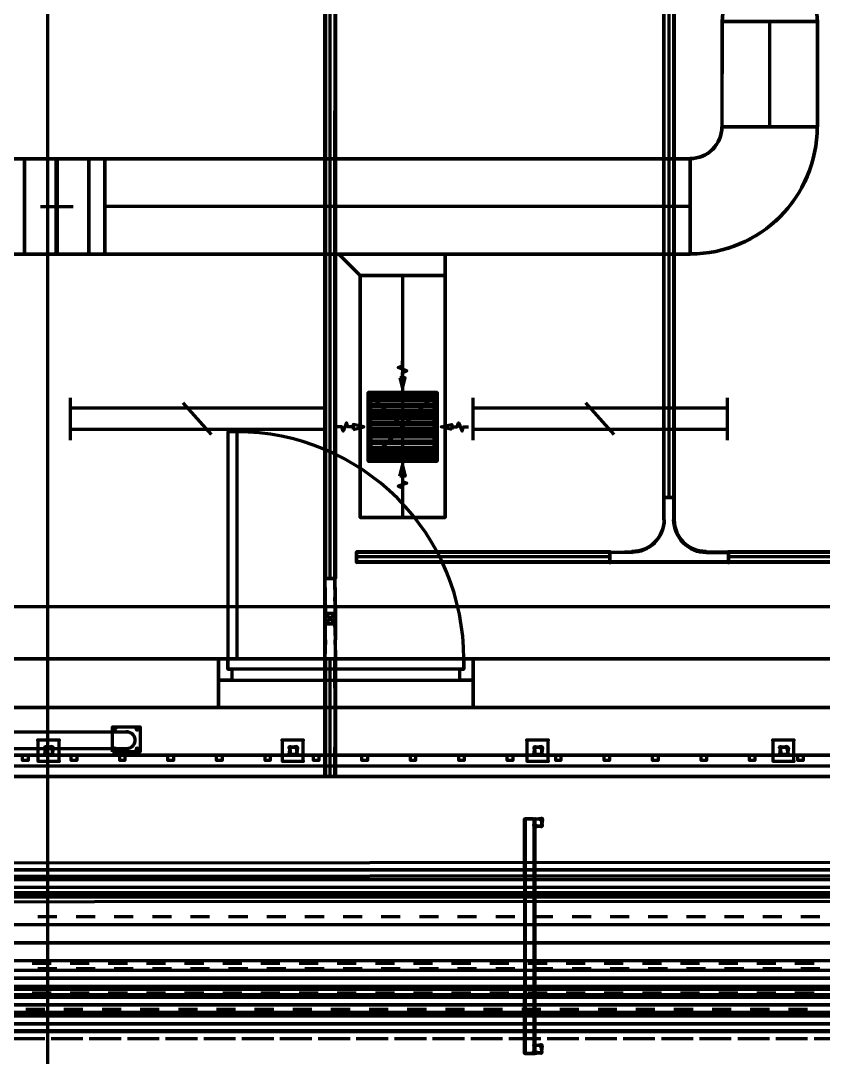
# Model space of a CAD drawing. Extents: x 0 to 1153, y 0 to 816.
# Drawn here: x 631.69 to 656.18, y 560.43 to 592.07 of the extents above; entities that cross this region are included whole.
import ezdxf

# ---------------------------------------------------------------- set-up
doc = ezdxf.new("R2010")
doc.units = 0
doc.header["$MEASUREMENT"] = 0
for name, color, linetype in [('Arch', 7, 'Continuous'), ('Hatch', 7, 'Continuous'), ('HVAC', 7, 'Continuous'), ('PIPE', 7, 'Continuous')]:
    doc.layers.add(name, color=color, linetype=linetype)

msp = doc.modelspace()

# ---------------------------------------------------------------- linework, layer by layer
at = {"layer": 'Arch', "color": 11, "linetype": 'Continuous', "lineweight": 211}
for p, q in [((632.523, 361.77), (632.523, 717.391)), ((917.988, 574.178), (110.871, 574.178))]:
    msp.add_line(p, q, dxfattribs=at)
for points in [[(680.413, 637.593), (629.973, 637.593), (629.973, 572.59), (680.413, 572.59), (629.973, 572.59), (629.973, 637.593), (680.413, 637.593)], [(628.491, 632.354), (628.491, 572.59), (628.491, 591.45), (628.491, 592.095), (596.149, 592.095), (596.149, 631.603), (596.149, 592.095), (628.491, 592.095), (628.491, 631.603), (629.973, 631.603), (629.973, 572.59), (680.413, 572.59)], [(643.34, 581.173), (643.34, 581.332), (643.477, 581.385), (643.213, 581.48), (643.34, 581.533), (643.34, 581.692)], [(641.837, 579.67), (641.678, 579.67), (641.636, 579.797), (641.53, 579.543), (641.488, 579.67), (641.329, 579.67)], [(644.853, 579.67), (645.012, 579.67), (645.054, 579.797), (645.16, 579.543), (645.202, 579.67), (645.361, 579.67)], [(638.291, 579.522), (638.291, 572.59), (638.016, 572.59), (638.016, 572.273), (638.133, 572.273), (638.133, 571.945), (645.096, 571.945), (645.096, 572.273), (645.213, 572.273), (638.016, 572.273), (638.016, 572.59), (645.213, 572.59), (645.213, 572.273), (645.213, 572.59)], [(643.34, 578.168), (643.34, 578.009), (643.477, 577.956), (643.213, 577.861), (643.34, 577.808), (643.34, 577.649)], [(680.413, 572.59), (494.39, 572.59)], [(619.993, 570.363), (634.968, 570.363), (635.021, 570.347), (635.069, 570.321), (635.11, 570.285), (635.144, 570.24), (635.167, 570.189), (635.178, 570.136), (635.178, 570.081), (635.167, 570.027), (635.144, 569.976), (635.11, 569.931), (635.069, 569.895), (635.021, 569.869), (634.968, 569.853), (634.936, 569.849), (620.049, 569.849)]]:
    msp.add_lwpolyline(points, dxfattribs=at)
for points in [[(680.413, 637.593), (629.973, 637.593), (629.973, 572.59), (680.413, 572.59), (680.413, 637.593), (629.973, 637.593), (629.973, 572.59), (680.413, 572.59)], [(643.266, 581.173), (643.34, 580.856), (643.424, 581.173)], [(641.837, 579.596), (642.165, 579.67), (641.837, 579.744)], [(644.853, 579.596), (644.525, 579.67), (644.853, 579.744)], [(643.266, 578.168), (643.34, 578.496), (643.424, 578.168)], [(637.73, 572.59), (637.73, 571.945), (637.73, 571.945)], [(645.096, 571.945), (645.096, 572.273), (638.133, 572.273), (638.133, 572.273), (638.133, 571.945), (637.73, 571.945), (645.499, 571.945)], [(680.413, 571.108), (495.131, 571.108), (495.131, 427.429), (530.892, 427.429), (530.892, 390.377), (680.413, 390.377), (680.413, 438.446), (651.859, 438.446), (651.859, 484.897), (680.413, 484.897), (680.413, 571.108), (495.131, 571.108), (495.131, 427.429), (530.892, 427.429), (530.892, 390.377), (680.413, 390.377), (680.413, 438.446), (653.267, 438.446), (680.413, 438.446), (651.859, 438.446), (651.859, 484.897), (680.413, 484.897), (680.413, 571.108), (494.39, 571.108)], [(634.492, 569.754), (634.492, 570.516), (635.339, 570.516), (635.339, 569.754)], [(634.912, 570.367), (634.968, 570.363)]]:
    msp.add_lwpolyline(points, close=True, dxfattribs=at)
msp.add_lwpolyline([(645.499, 572.59), (645.213, 572.595, 0.414214), (638.291, 579.522), (638.016, 579.522), (638.016, 572.59), (637.73, 572.59), (637.73, 571.108), (637.73, 572.59), (645.499, 572.59), (645.499, 571.945), (645.499, 572.59), (645.499, 571.108)], format="xyb", close=True, dxfattribs=at)
for centre in [(634.561, 570.447), (635.249, 570.447), (634.561, 569.833), (635.249, 569.833)]:
    msp.add_circle(centre, 0.037, dxfattribs=at)
for p in [(638.133, 572.273), (637.73, 571.945)]:
    msp.add_point(p, dxfattribs=at)
at = {"layer": 'Hatch', "color": 5, "linetype": 'Continuous', "lineweight": 211}
for p, q in [((641.128, 632.185), (641.128, 575.045)), ((651.478, 577.511), (651.478, 632.185)), ((633.211, 579.268), (633.211, 580.559)), ((637.519, 579.437), (636.651, 580.401)), ((640.969, 579.268), (640.969, 580.559)), ((645.499, 579.268), (645.499, 580.559)), ((649.806, 579.437), (648.938, 580.401)), ((653.256, 579.268), (653.256, 580.559)), ((640.969, 580.242), (633.211, 580.242)), ((653.256, 580.242), (645.499, 580.242)), ((640.969, 579.596), (633.211, 579.596)), ((653.256, 579.596), (645.499, 579.596)), ((649.668, 575.702), (641.943, 575.702)), ((662.601, 575.702), (653.288, 575.702)), ((641.128, 572.59), (641.128, 569.002)), ((491.384, 569.33), (677.863, 569.33)), ((676.317, 565.616), (512.053, 565.616)), ((508.233, 562.261), (676.54, 562.261))]:
    msp.add_line(p, q, dxfattribs=at)
at = {"layer": 'Hatch', "color": 3, "linetype": 'Continuous', "lineweight": 211}
msp.add_line((647.361, 560.546), (647.33, 560.546), dxfattribs=at)
at = {"layer": 'Hatch', "color": 5, "linetype": 'Continuous', "lineweight": 211}
for points in [[(640.99, 632.185), (640.99, 575.045), (640.969, 632.185), (640.969, 575.045), (641.297, 575.045), (640.969, 575.045), (640.969, 632.185)], [(641.297, 632.185), (641.297, 575.045), (641.276, 632.185), (641.276, 575.045), (641.297, 632.185)], [(651.626, 632.185), (651.626, 577.511), (651.637, 632.185), (651.637, 577.511), (651.637, 632.185)], [(651.637, 577.511), (651.637, 577.511), (651.637, 577.511)], [(649.668, 575.86), (649.668, 575.86), (649.668, 575.86)], [(662.601, 575.839), (653.288, 575.839), (662.601, 575.86), (653.288, 575.86), (653.288, 575.532), (653.288, 575.532), (653.288, 575.86), (662.601, 575.86)], [(662.601, 575.532), (653.288, 575.532), (662.601, 575.553), (653.288, 575.553), (662.601, 575.532)], [(640.99, 573.987), (640.969, 573.659), (641.297, 573.659), (641.297, 573.987), (641.297, 573.659), (640.969, 573.659), (640.99, 573.987), (640.969, 573.659), (641.276, 573.68), (640.969, 573.659), (640.99, 573.987), (640.969, 573.659), (641.276, 573.68), (641.297, 573.987), (641.297, 573.659), (640.99, 573.987), (640.969, 574.463), (640.969, 573.659), (640.969, 575.045), (640.99, 573.987), (641.297, 573.987), (641.276, 574.463), (641.297, 573.659), (641.276, 575.045), (641.297, 573.987), (641.297, 573.172), (641.276, 573.68), (640.969, 573.659), (640.969, 573.172), (640.99, 573.987), (640.969, 572.59), (640.969, 573.659), (641.276, 573.68), (641.297, 572.59), (641.297, 573.987), (640.969, 573.659)], [(640.99, 574.463), (640.969, 575.045), (640.969, 574.463)], [(640.969, 575.045), (641.297, 575.045), (640.969, 575.045)], [(641.297, 574.463), (641.276, 575.045), (641.276, 574.463)], [(641.276, 573.68), (641.276, 573.987), (641.276, 573.987)], [(640.99, 573.172), (640.969, 572.59), (640.969, 573.172)], [(641.276, 573.172), (641.297, 572.59), (641.297, 573.172)], [(485.394, 569.648), (491.384, 569.648), (677.863, 569.648), (677.863, 569.002), (677.863, 569.648), (677.863, 569.002), (491.384, 569.002), (677.863, 569.002), (677.863, 569.648), (491.384, 569.648), (677.863, 569.648), (491.384, 569.648), (487.447, 569.648)], [(676.317, 565.372), (512.053, 565.393), (676.317, 565.393), (512.053, 565.372), (512.053, 565.859), (512.053, 565.393), (512.053, 565.859), (512.053, 565.372), (676.317, 565.372)]]:
    msp.add_lwpolyline(points, dxfattribs=at)
msp.add_lwpolyline([(651.319, 632.185), (651.319, 577.511), (651.33, 632.185), (651.319, 577.511), (651.637, 577.511), (651.33, 577.511), (651.626, 577.511), (651.637, 576.839, 0.414207), (652.605, 575.871, -0.414207), (651.616, 576.839, 0.414214), (652.611, 575.839), (653.288, 575.839), (653.288, 575.553), (649.668, 575.553), (649.668, 575.839), (650.341, 575.871, 0.414207), (651.33, 576.839, -0.41423), (650.341, 575.871, 0.414207), (651.33, 576.834), (651.33, 577.511), (651.319, 632.185)], format="xyb", dxfattribs=at)
msp.add_lwpolyline([(652.611, 575.86), (653.288, 575.86), (653.288, 575.86), (652.611, 575.839), (653.288, 575.86), (653.288, 575.532), (649.668, 575.532), (649.668, 575.553), (653.288, 575.553), (653.288, 575.532), (649.668, 575.532), (641.943, 575.532), (649.668, 575.553), (641.943, 575.553), (649.668, 575.532), (649.668, 575.86), (650.346, 575.839), (649.668, 575.839), (649.668, 575.839), (641.943, 575.839), (649.668, 575.86), (641.943, 575.86), (641.943, 575.532), (641.943, 575.86), (649.668, 575.86), (649.668, 575.532), (649.668, 575.86), (650.341, 575.85, 0.41423), (651.33, 576.834), (651.319, 577.511), (651.637, 577.511), (651.626, 576.834), (651.626, 577.511), (651.637, 577.511), (651.616, 576.839, 0.414214)], format="xyb", close=True, dxfattribs=at)
for points in [[(651.319, 577.511), (651.319, 577.511), (651.319, 576.834), (651.33, 577.511)], [(649.668, 575.532), (649.668, 575.532), (649.668, 575.553)], [(641.297, 572.59), (640.99, 572.59), (640.99, 569.002), (640.969, 572.59), (640.969, 569.002), (640.969, 572.59), (641.297, 572.59), (641.297, 569.002), (641.276, 572.59), (641.297, 569.002), (640.969, 569.002), (641.276, 569.002), (641.297, 572.59), (640.969, 572.59)], [(490.421, 569.002), (491.384, 569.002), (677.863, 569.002), (491.384, 569.002), (491.384, 569.648), (491.384, 569.002), (491.384, 569.648), (491.384, 569.002)], [(631.92, 569.489), (631.751, 569.489), (631.751, 569.648), (631.92, 569.648), (631.92, 569.489), (631.751, 569.489), (631.751, 569.648), (631.92, 569.648)], [(633.402, 569.489), (633.233, 569.489), (633.233, 569.648), (633.402, 569.648), (633.402, 569.489), (633.233, 569.489), (633.233, 569.648), (633.402, 569.648)], [(634.873, 569.489), (634.714, 569.489), (634.714, 569.648), (634.873, 569.648), (634.873, 569.489), (634.714, 569.489), (634.714, 569.648), (634.873, 569.648)], [(636.355, 569.489), (636.185, 569.489), (636.185, 569.648), (636.355, 569.648), (636.355, 569.489), (636.185, 569.489), (636.185, 569.648), (636.355, 569.648)], [(637.836, 569.489), (637.667, 569.489), (637.667, 569.648), (637.836, 569.648), (637.836, 569.489), (637.667, 569.489), (637.667, 569.648), (637.836, 569.648)], [(639.307, 569.489), (639.149, 569.489), (639.149, 569.648), (639.307, 569.648), (639.307, 569.489), (639.149, 569.489), (639.149, 569.648), (639.307, 569.648)], [(640.789, 569.489), (640.63, 569.489), (640.63, 569.648), (640.789, 569.648), (640.789, 569.489), (640.63, 569.489), (640.63, 569.648), (640.789, 569.648)], [(642.271, 569.489), (642.101, 569.489), (642.101, 569.648), (642.271, 569.648), (642.271, 569.489), (642.101, 569.489), (642.101, 569.648), (642.271, 569.648)], [(643.742, 569.489), (643.583, 569.489), (643.583, 569.648), (643.742, 569.648), (643.742, 569.489), (643.583, 569.489), (643.583, 569.648), (643.742, 569.648)], [(645.223, 569.489), (645.065, 569.489), (645.065, 569.648), (645.223, 569.648), (645.223, 569.489), (645.065, 569.489), (645.065, 569.648), (645.223, 569.648)], [(646.705, 569.489), (646.536, 569.489), (646.536, 569.648), (646.705, 569.648), (646.705, 569.489), (646.536, 569.489), (646.536, 569.648), (646.705, 569.648)], [(648.176, 569.489), (648.017, 569.489), (648.017, 569.648), (648.176, 569.648), (648.176, 569.489), (648.017, 569.489), (648.017, 569.648), (648.176, 569.648)], [(649.658, 569.489), (649.499, 569.489), (649.499, 569.648), (649.658, 569.648), (649.658, 569.489), (649.499, 569.489), (649.499, 569.648), (649.658, 569.648)], [(651.14, 569.489), (650.97, 569.489), (650.97, 569.648), (651.14, 569.648), (651.14, 569.489), (650.97, 569.489), (650.97, 569.648), (651.14, 569.648)], [(652.621, 569.489), (652.452, 569.489), (652.452, 569.648), (652.621, 569.648), (652.621, 569.489), (652.452, 569.489), (652.452, 569.648), (652.621, 569.648)], [(654.092, 569.489), (653.934, 569.489), (653.934, 569.648), (654.092, 569.648), (654.092, 569.489), (653.934, 569.489), (653.934, 569.648), (654.092, 569.648)], [(655.574, 569.489), (655.405, 569.489), (655.405, 569.648), (655.574, 569.648), (655.574, 569.489), (655.405, 569.489), (655.405, 569.648), (655.574, 569.648)], [(676.317, 565.859), (676.317, 565.372), (676.317, 565.859), (512.053, 565.859), (676.317, 565.859), (512.053, 565.859)], [(676.54, 562.028), (508.233, 562.028), (676.54, 562.017), (676.54, 562.504), (676.54, 562.028), (676.54, 562.504), (676.54, 562.017), (508.233, 562.017), (508.233, 562.504), (508.233, 562.028), (508.233, 562.504), (508.233, 562.017)], [(508.233, 562.504), (676.54, 562.504), (508.233, 562.504), (676.54, 562.504)]]:
    msp.add_lwpolyline(points, close=True, dxfattribs=at)
at = {"layer": 'Hatch', "color": 3, "linetype": 'Continuous', "lineweight": 211}
for points in [[(632.862, 569.468), (632.862, 570.114), (632.217, 570.114), (632.217, 569.468), (632.862, 569.468), (632.862, 570.114), (632.217, 570.114), (632.217, 569.468)], [(632.439, 569.875), (632.451, 569.891), (632.453, 569.891), (632.418, 569.875), (632.425, 569.897), (632.446, 569.911), (632.452, 569.912), (632.439, 569.875), (632.442, 569.885), (632.451, 569.891), (632.453, 569.891), (632.418, 569.875), (632.425, 569.897), (632.455, 569.912)], [(632.645, 569.891), (632.66, 569.88), (632.661, 569.877), (632.645, 569.912), (632.667, 569.905), (632.681, 569.884), (632.682, 569.879), (632.645, 569.891), (632.655, 569.888), (632.66, 569.88), (632.661, 569.877), (632.645, 569.912), (632.667, 569.905), (632.681, 569.884), (632.682, 569.879), (632.65, 569.891), (632.449, 569.87), (632.46, 569.669), (632.672, 569.68), (632.682, 569.87), (632.65, 569.648), (632.428, 569.68), (632.46, 569.912), (632.672, 569.87), (632.65, 569.669), (632.449, 569.68), (632.46, 569.891), (632.65, 569.912), (632.428, 569.87), (632.46, 569.648), (632.682, 569.68)], [(640.313, 569.468), (640.313, 570.114), (639.667, 570.114), (639.667, 569.468), (640.313, 569.468), (640.313, 570.114), (639.667, 570.114), (639.667, 569.468)], [(639.9, 569.875), (639.912, 569.891), (639.915, 569.891), (639.879, 569.875), (639.886, 569.897), (639.907, 569.911), (639.913, 569.912), (639.9, 569.875), (639.903, 569.885), (639.912, 569.891), (639.915, 569.891), (639.879, 569.875), (639.886, 569.897), (639.916, 569.912)], [(640.106, 569.891), (640.122, 569.879), (640.122, 569.877), (640.106, 569.912), (640.128, 569.905), (640.142, 569.887), (640.143, 569.879), (640.106, 569.891), (640.116, 569.888), (640.122, 569.879), (640.122, 569.877), (640.106, 569.912), (640.128, 569.905), (640.142, 569.887), (640.143, 569.879), (640.112, 569.891), (639.9, 569.87), (639.921, 569.669), (640.122, 569.68), (640.143, 569.87), (640.112, 569.648), (639.889, 569.68), (639.921, 569.912), (640.122, 569.87), (640.112, 569.669), (639.9, 569.68), (639.921, 569.891), (640.112, 569.912), (639.889, 569.87), (639.921, 569.648), (640.143, 569.68)], [(647.785, 569.468), (647.785, 570.114), (647.139, 570.114), (647.139, 569.468), (647.785, 569.468), (647.785, 570.114), (647.139, 570.114), (647.139, 569.468)], [(647.578, 569.891), (647.593, 569.88), (647.594, 569.877), (647.578, 569.912), (647.6, 569.905), (647.613, 569.887), (647.615, 569.879), (647.578, 569.891), (647.588, 569.888), (647.593, 569.88), (647.594, 569.877), (647.578, 569.912), (647.6, 569.905), (647.613, 569.887), (647.615, 569.879), (647.584, 569.891), (647.372, 569.87), (647.393, 569.669), (647.594, 569.68), (647.615, 569.87), (647.584, 569.648), (647.351, 569.68), (647.393, 569.912), (647.594, 569.87), (647.584, 569.669), (647.372, 569.68), (647.393, 569.891), (647.584, 569.912), (647.351, 569.87), (647.393, 569.648), (647.615, 569.68)], [(647.372, 569.875), (647.383, 569.89), (647.386, 569.891), (647.351, 569.875), (647.358, 569.897), (647.379, 569.911), (647.385, 569.912), (647.372, 569.875), (647.375, 569.885), (647.383, 569.89), (647.386, 569.891), (647.351, 569.875), (647.358, 569.897), (647.388, 569.912)], [(655.288, 569.468), (655.288, 570.114), (654.643, 570.114), (654.643, 569.468), (655.288, 569.468), (655.288, 570.114), (654.643, 570.114), (654.643, 569.468)], [(654.865, 569.875), (654.877, 569.891), (654.879, 569.891), (654.844, 569.875), (654.851, 569.897), (654.872, 569.911), (654.878, 569.912), (654.865, 569.875), (654.868, 569.885), (654.877, 569.891), (654.879, 569.891), (654.844, 569.875), (654.851, 569.897), (654.881, 569.912)], [(655.071, 569.891), (655.086, 569.88), (655.087, 569.877), (655.071, 569.912), (655.093, 569.905), (655.106, 569.887), (655.108, 569.879), (655.071, 569.891), (655.081, 569.888), (655.086, 569.88), (655.087, 569.877), (655.071, 569.912), (655.093, 569.905), (655.106, 569.887), (655.108, 569.879), (655.077, 569.891), (654.875, 569.87), (654.886, 569.669), (655.098, 569.68), (655.119, 569.87), (655.077, 569.648), (654.854, 569.68), (654.886, 569.912), (655.098, 569.87), (655.077, 569.669), (654.875, 569.68), (654.886, 569.891), (655.077, 569.912), (654.854, 569.87), (654.886, 569.648), (655.119, 569.68)], [(632.455, 569.669), (632.439, 569.681), (632.439, 569.684), (632.455, 569.648), (632.433, 569.655), (632.419, 569.676), (632.418, 569.682), (632.455, 569.669), (632.445, 569.672), (632.439, 569.681), (632.439, 569.684), (632.455, 569.648), (632.433, 569.655), (632.418, 569.685)], [(632.661, 569.685), (632.649, 569.67), (632.647, 569.669), (632.682, 569.685), (632.675, 569.663), (632.657, 569.65), (632.648, 569.648), (632.661, 569.685), (632.658, 569.676), (632.649, 569.67), (632.647, 569.669), (632.682, 569.685), (632.675, 569.663), (632.645, 569.648)], [(639.916, 569.669), (639.901, 569.681), (639.9, 569.684), (639.916, 569.648), (639.894, 569.655), (639.88, 569.676), (639.879, 569.682), (639.916, 569.669), (639.907, 569.672), (639.901, 569.681), (639.9, 569.684), (639.916, 569.648), (639.894, 569.655), (639.879, 569.685)], [(640.122, 569.685), (640.11, 569.67), (640.108, 569.669), (640.143, 569.685), (640.136, 569.663), (640.115, 569.649), (640.109, 569.648), (640.122, 569.685), (640.119, 569.676), (640.11, 569.67), (640.108, 569.669), (640.143, 569.685), (640.136, 569.663), (640.106, 569.648)], [(647.388, 569.669), (647.372, 569.681), (647.372, 569.684), (647.388, 569.648), (647.366, 569.655), (647.352, 569.676), (647.351, 569.682), (647.388, 569.669), (647.378, 569.672), (647.372, 569.681), (647.372, 569.684), (647.388, 569.648), (647.366, 569.655), (647.351, 569.685)], [(647.594, 569.685), (647.582, 569.67), (647.58, 569.669), (647.615, 569.685), (647.608, 569.663), (647.587, 569.649), (647.581, 569.648), (647.594, 569.685), (647.591, 569.676), (647.582, 569.67), (647.58, 569.669), (647.615, 569.685), (647.608, 569.663), (647.578, 569.648)], [(654.881, 569.669), (654.866, 569.68), (654.865, 569.684), (654.881, 569.648), (654.859, 569.655), (654.845, 569.676), (654.844, 569.682), (654.881, 569.669), (654.871, 569.672), (654.866, 569.68), (654.865, 569.684), (654.881, 569.648), (654.859, 569.655), (654.844, 569.685)], [(655.087, 569.685), (655.075, 569.67), (655.073, 569.669), (655.108, 569.685), (655.101, 569.663), (655.08, 569.649), (655.074, 569.648), (655.087, 569.685), (655.084, 569.676), (655.075, 569.67), (655.073, 569.669), (655.108, 569.685), (655.101, 569.663), (655.071, 569.648)], [(647.086, 560.546), (647.382, 560.546), (647.086, 560.546), (647.33, 560.546), (647.382, 560.546), (647.086, 560.546), (647.33, 560.546), (647.065, 560.546), (647.377, 560.578), (647.368, 560.581), (647.362, 560.589), (647.361, 560.593), (647.377, 560.557), (647.355, 560.564), (647.341, 560.585), (647.34, 560.591), (647.377, 560.578), (647.368, 560.581), (647.362, 560.589), (647.361, 560.593), (647.377, 560.557), (647.355, 560.564), (647.341, 560.585), (647.34, 560.591), (647.361, 560.546), (647.361, 567.711), (647.382, 560.546), (647.361, 567.711), (647.361, 560.546), (647.382, 567.711), (647.382, 560.546), (647.086, 560.546), (647.086, 567.711), (647.065, 560.546), (647.086, 567.711), (647.086, 560.546), (647.065, 567.711)], [(647.578, 567.711), (647.593, 567.7), (647.594, 567.697), (647.578, 567.732), (647.6, 567.725), (647.613, 567.707), (647.615, 567.698), (647.578, 567.711), (647.588, 567.708), (647.593, 567.7), (647.594, 567.697), (647.578, 567.732), (647.6, 567.725), (647.613, 567.707), (647.615, 567.698), (647.584, 567.711), (647.372, 567.69), (647.393, 567.478), (647.594, 567.5), (647.615, 567.69), (647.584, 567.468), (647.351, 567.5), (647.393, 567.722), (647.594, 567.69), (647.584, 567.478), (647.372, 567.5), (647.393, 567.711), (647.584, 567.722), (647.351, 567.69), (647.393, 567.468), (647.615, 567.5)], [(647.388, 567.489), (647.372, 567.501), (647.372, 567.503), (647.388, 567.468), (647.366, 567.475), (647.352, 567.496), (647.351, 567.502), (647.388, 567.489), (647.378, 567.492), (647.372, 567.501), (647.372, 567.503), (647.388, 567.468), (647.366, 567.475), (647.351, 567.505)], [(647.594, 567.505), (647.583, 567.49), (647.58, 567.489), (647.615, 567.505), (647.608, 567.483), (647.587, 567.469), (647.581, 567.468), (647.594, 567.505), (647.591, 567.495), (647.583, 567.49), (647.58, 567.489), (647.615, 567.505), (647.608, 567.483), (647.578, 567.468)], [(647.361, 560.784), (647.372, 560.799), (647.376, 560.8), (647.34, 560.784), (647.347, 560.806), (647.368, 560.82), (647.374, 560.821), (647.361, 560.784), (647.364, 560.794), (647.372, 560.799), (647.376, 560.8), (647.34, 560.784), (647.347, 560.806), (647.377, 560.821)], [(647.568, 560.8), (647.583, 560.788), (647.583, 560.786), (647.568, 560.821), (647.59, 560.814), (647.604, 560.793), (647.605, 560.787), (647.568, 560.8), (647.577, 560.797), (647.583, 560.788), (647.583, 560.786), (647.568, 560.821), (647.59, 560.814), (647.604, 560.793), (647.605, 560.787), (647.372, 560.779), (647.382, 560.567), (647.594, 560.589), (647.605, 560.779), (647.573, 560.546), (647.351, 560.589), (647.382, 560.811), (647.594, 560.779), (647.573, 560.567), (647.372, 560.589), (647.382, 560.79), (647.573, 560.811), (647.351, 560.779), (647.382, 560.546), (647.605, 560.589)], [(647.584, 560.594), (647.572, 560.578), (647.569, 560.578), (647.605, 560.594), (647.598, 560.572), (647.577, 560.558), (647.571, 560.557), (647.584, 560.594), (647.58, 560.585), (647.572, 560.578), (647.569, 560.578), (647.605, 560.594), (647.598, 560.572), (647.568, 560.557)]]:
    msp.add_lwpolyline(points, close=True, dxfattribs=at)
for points in [[(632.217, 570.114), (632.217, 570.114), (632.217, 570.114)], [(632.862, 570.114), (632.862, 570.114), (632.862, 570.114)], [(639.667, 570.114), (639.667, 570.114), (639.667, 570.114)], [(640.313, 570.114), (640.313, 570.114), (640.313, 570.114)], [(647.139, 570.114), (647.139, 570.114), (647.139, 570.114)], [(647.785, 570.114), (647.785, 570.114), (647.785, 570.114)], [(654.643, 570.114), (654.643, 570.114), (654.643, 570.114)], [(655.288, 570.114), (655.288, 570.114), (655.288, 570.114)], [(647.33, 567.711), (647.086, 567.711), (647.33, 567.711), (647.086, 567.711), (647.33, 567.711), (647.086, 567.711), (647.33, 567.711), (647.086, 567.711), (647.33, 567.711), (647.383, 567.71), (647.385, 567.732)]]:
    msp.add_lwpolyline(points, dxfattribs=at)
at = {"layer": 'Hatch', "color": 5, "linetype": 'Continuous', "lineweight": 211}
for p in [(651.319, 577.511), (651.33, 577.511), (651.637, 577.511), (649.668, 575.86), (653.288, 575.86), (649.668, 575.553), (649.668, 575.532), (653.288, 575.532), (640.969, 573.987), (640.99, 573.987), (641.276, 573.987), (641.297, 573.987), (640.969, 573.659), (640.99, 573.68), (641.276, 573.68), (641.297, 573.659)]:
    msp.add_point(p, dxfattribs=at)
at = {"layer": 'Hatch', "color": 3, "linetype": 'Continuous', "lineweight": 211}
for p in [(632.217, 570.114), (632.862, 570.114), (639.667, 570.114), (640.313, 570.114), (647.139, 570.114), (647.785, 570.114), (654.643, 570.114), (655.288, 570.114), (632.862, 569.468), (640.313, 569.468), (647.785, 569.468), (655.288, 569.468)]:
    msp.add_point(p, dxfattribs=at)
at = {"layer": 'HVAC', "color": 6, "linetype": 'Continuous', "lineweight": 211}
for p, q in [((654.547, 588.825), (654.547, 592.042)), ((632.291, 586.401), (633.296, 586.401)), ((652.124, 586.401), (634.259, 586.401)), ((643.34, 584.295), (643.34, 576.908))]:
    msp.add_line(p, q, dxfattribs=at)
for points in [[(653.415, 595.926), (655.68, 595.926), (653.415, 595.926), (653.097, 592.042), (656.008, 592.042), (655.68, 595.926), (655.68, 634.079), (655.68, 595.926), (656.008, 592.042), (656.008, 588.825), (653.097, 588.825), (656.008, 588.825), (656.008, 592.042), (653.097, 592.042), (653.415, 595.926), (655.68, 595.926), (653.415, 595.926), (653.415, 634.079), (655.68, 634.079), (653.415, 634.079)], [(656.008, 588.825), (653.097, 588.825), (656.008, 588.825), (653.097, 588.825), (656.008, 588.825), (653.097, 588.825)], [(633.772, 584.941), (634.259, 584.941), (632.809, 584.941), (632.809, 587.851), (633.772, 587.851), (634.259, 587.851), (634.259, 584.941), (634.259, 587.851), (633.772, 587.851), (633.772, 584.941), (632.809, 584.941), (634.259, 584.941), (634.259, 587.851), (634.259, 584.941), (633.772, 584.941), (632.809, 584.941), (632.809, 587.851), (633.772, 587.851)], [(652.124, 584.941), (652.124, 587.851), (652.124, 584.941), (652.124, 587.851), (652.124, 584.941), (652.124, 587.851)], [(644.641, 584.295), (644.641, 584.941), (641.403, 584.941), (642.048, 584.295), (644.641, 584.295), (644.641, 584.941), (641.403, 584.941), (642.048, 584.295), (644.641, 584.295), (644.641, 584.295), (644.641, 584.941), (641.403, 584.941), (642.048, 584.295), (644.641, 584.295), (644.641, 584.941), (641.403, 584.941), (642.048, 584.295), (644.641, 584.295), (644.641, 584.295), (644.641, 584.941), (641.403, 584.941), (642.048, 584.295), (644.641, 584.295), (642.048, 584.295), (642.048, 576.908), (642.048, 584.295), (641.403, 584.941), (644.641, 584.941), (644.641, 584.295), (642.048, 584.295), (644.641, 584.295), (644.641, 576.908), (642.048, 576.908), (644.641, 576.908)], [(644.398, 578.623), (644.398, 580.718), (642.292, 580.718), (642.292, 578.623), (644.398, 578.623), (642.292, 578.623), (642.292, 580.718), (644.398, 580.718)], [(642.377, 580.549), (642.377, 580.475), (644.313, 580.475), (644.313, 580.549), (642.377, 580.549), (642.377, 580.475), (644.313, 580.475), (644.313, 580.549)], [(642.377, 580.358), (642.377, 580.295), (644.313, 580.295), (644.313, 580.358), (642.377, 580.358), (642.377, 580.295), (644.313, 580.295), (644.313, 580.358)], [(642.377, 580.168), (642.377, 580.104), (644.313, 580.104), (644.313, 580.168), (642.377, 580.168), (642.377, 580.104), (644.313, 580.104), (644.313, 580.168)], [(642.377, 579.988), (642.377, 579.914), (644.313, 579.914), (644.313, 579.988), (642.377, 579.988), (642.377, 579.914), (644.313, 579.914), (644.313, 579.988)], [(642.377, 579.797), (642.377, 579.734), (644.313, 579.734), (644.313, 579.797), (642.377, 579.797), (642.377, 579.734), (644.313, 579.734), (644.313, 579.797)], [(642.377, 579.607), (642.377, 579.543), (644.313, 579.543), (644.313, 579.607), (642.377, 579.607), (642.377, 579.543), (644.313, 579.543), (644.313, 579.607)], [(642.377, 579.427), (642.377, 579.363), (644.313, 579.363), (644.313, 579.427), (642.377, 579.427), (642.377, 579.363), (644.313, 579.363), (644.313, 579.427)], [(642.377, 579.236), (642.377, 579.173), (644.313, 579.173), (644.313, 579.236), (642.377, 579.236), (642.377, 579.173), (644.313, 579.173), (644.313, 579.236)], [(642.377, 579.046), (642.377, 578.982), (644.313, 578.982), (644.313, 579.046), (642.377, 579.046), (642.377, 578.982), (644.313, 578.982), (644.313, 579.046)], [(642.377, 578.866), (642.377, 578.802), (644.313, 578.802), (644.313, 578.866), (642.377, 578.866), (642.377, 578.802), (644.313, 578.802), (644.313, 578.866)]]:
    msp.add_lwpolyline(points, close=True, dxfattribs=at)
msp.add_lwpolyline([(631.317, 587.851), (631.804, 587.851), (631.804, 584.941), (632.777, 584.941), (632.809, 587.851), (633.772, 587.851), (633.772, 584.941), (633.772, 587.851), (632.777, 587.851), (631.804, 587.851), (632.809, 587.851), (633.772, 587.851), (634.259, 587.851), (634.259, 584.941), (634.259, 587.851), (652.124, 587.851), (634.259, 587.851), (634.259, 584.941), (652.124, 584.941), (652.118, 587.862, 0.414214), (653.087, 588.83, -0.414214), (652.118, 587.862, 0.414214), (653.087, 588.83, -0.414214), (652.118, 587.862, 0.414214), (653.097, 588.825), (653.097, 592.042), (656.008, 592.042), (653.097, 592.042), (653.087, 588.83, -0.414214), (652.124, 587.851), (652.118, 584.951, 0.414211), (655.997, 588.83, -0.414211), (652.118, 584.951, 0.414211), (655.997, 588.83, -0.414211), (652.118, 584.951, 0.414211), (655.997, 588.83, -0.414211), (652.124, 584.941), (634.259, 584.941), (634.259, 587.851), (632.809, 587.851), (634.259, 587.851), (632.809, 587.851), (632.777, 584.941), (631.804, 584.941), (631.804, 587.851), (632.777, 587.851), (632.777, 584.941), (631.804, 584.941), (632.809, 584.941), (633.772, 584.941), (632.777, 584.941), (631.317, 584.941)], format="xyb", dxfattribs=at)
for points in [[(631.317, 584.941), (631.804, 584.941), (631.804, 587.851), (631.317, 587.851)], [(631.317, 587.851), (632.809, 587.851), (632.809, 584.941), (634.259, 584.941), (633.772, 584.941), (632.777, 584.941), (631.317, 584.941), (631.804, 584.941), (632.777, 584.941), (632.777, 587.851), (631.804, 587.851), (631.317, 587.851)], [(631.317, 587.851), (632.777, 587.851), (631.804, 587.851), (631.804, 584.941), (631.317, 584.941), (632.777, 584.941), (632.777, 587.851), (631.317, 587.851)], [(644.641, 584.941), (644.641, 584.941), (644.641, 584.941)], [(643.34, 579.67), (642.366, 580.644), (644.313, 580.644), (642.366, 580.644), (642.377, 578.697), (642.366, 580.644), (642.377, 578.697), (644.313, 578.697), (642.377, 578.697), (644.313, 578.697), (644.313, 580.644), (644.313, 578.697), (642.377, 578.697), (642.366, 580.644), (644.313, 580.644), (644.313, 578.697), (642.377, 578.697), (642.366, 580.644), (644.324, 580.644), (644.313, 578.697), (644.313, 580.644), (642.366, 580.644), (644.313, 580.644), (644.313, 578.697), (642.377, 578.697), (642.366, 580.644), (642.377, 578.697), (644.313, 578.697), (642.377, 578.697), (644.313, 580.644), (644.313, 578.697), (642.377, 578.697), (642.366, 580.644), (644.313, 580.644), (642.366, 580.644), (642.377, 578.697), (642.366, 580.644), (644.313, 580.644), (644.313, 578.697), (644.313, 580.644), (642.366, 580.644), (642.377, 578.697), (644.313, 578.697), (644.313, 580.644), (644.313, 578.697), (642.377, 578.697), (642.366, 580.644), (644.313, 580.644), (642.366, 580.644), (642.377, 578.697), (644.313, 578.697), (644.313, 580.644), (644.313, 578.697), (642.377, 578.697)], [(644.313, 580.644), (642.377, 580.644)], [(642.377, 580.475), (642.377, 580.475), (642.377, 580.475)], [(642.377, 580.295), (642.377, 580.295), (642.377, 580.295)], [(644.313, 580.475), (644.313, 580.475), (644.313, 580.475)], [(644.313, 580.295), (644.313, 580.295), (644.313, 580.295)], [(642.377, 580.104), (642.377, 580.104), (642.377, 580.104)], [(644.313, 580.104), (644.313, 580.104), (644.313, 580.104)], [(642.377, 579.914), (642.377, 579.914), (642.377, 579.914)], [(642.377, 579.734), (642.377, 579.734), (642.377, 579.734)], [(644.313, 579.914), (644.313, 579.914), (644.313, 579.914)], [(644.313, 579.734), (644.313, 579.734), (644.313, 579.734)], [(642.377, 579.543), (642.377, 579.543), (642.377, 579.543)], [(642.377, 579.363), (642.377, 579.363), (642.377, 579.363)], [(644.313, 579.543), (644.313, 579.543), (644.313, 579.543)], [(644.313, 579.363), (644.313, 579.363), (644.313, 579.363)], [(642.377, 579.173), (642.377, 579.173), (642.377, 579.173)], [(644.313, 579.173), (644.313, 579.173), (644.313, 579.173)], [(642.377, 578.982), (642.377, 578.982), (642.377, 578.982)], [(642.377, 578.802), (642.377, 578.802), (642.377, 578.802)], [(644.313, 578.982), (644.313, 578.982), (644.313, 578.982)], [(644.313, 578.802), (644.313, 578.802), (644.313, 578.802)]]:
    msp.add_lwpolyline(points, dxfattribs=at)
for p in [(644.641, 584.941), (644.641, 584.295), (644.641, 584.295), (644.641, 584.295), (644.313, 580.644), (644.313, 580.644), (644.313, 580.644), (642.377, 580.549), (642.377, 580.475), (642.377, 580.358), (642.377, 580.295), (644.313, 580.475), (644.313, 580.295), (642.377, 580.168), (642.377, 580.104), (642.377, 579.988), (644.313, 580.104), (642.377, 579.914), (642.377, 579.797), (642.377, 579.734), (643.34, 579.67), (644.313, 579.914), (644.313, 579.734), (642.377, 579.607), (642.377, 579.543), (642.377, 579.427), (642.377, 579.363), (644.313, 579.543), (644.313, 579.363), (642.377, 579.236), (642.377, 579.173), (642.377, 579.046), (644.313, 579.173), (642.377, 578.982), (642.377, 578.866), (642.377, 578.802), (642.377, 578.697), (642.377, 578.697), (642.377, 578.697), (644.313, 578.982), (644.313, 578.802)]:
    msp.add_point(p, dxfattribs=at)
at = {"layer": 'PIPE', "color": 4, "linetype": 'Continuous', "lineweight": 211}
for p, q in [((632.799, 564.716), (632.217, 564.716)), ((633.963, 564.716), (633.381, 564.716)), ((635.127, 564.716), (634.545, 564.716)), ((636.291, 564.716), (635.709, 564.716)), ((637.455, 564.716), (636.873, 564.716)), ((638.619, 564.716), (638.037, 564.716)), ((639.784, 564.716), (639.202, 564.716)), ((640.948, 564.716), (640.366, 564.716)), ((642.112, 564.716), (641.53, 564.716)), ((643.276, 564.716), (642.694, 564.716)), ((644.44, 564.716), (643.858, 564.716)), ((645.604, 564.716), (645.022, 564.716)), ((646.769, 564.716), (646.187, 564.716)), ((647.933, 564.716), (647.351, 564.716)), ((649.097, 564.716), (648.515, 564.716)), ((650.261, 564.716), (649.679, 564.716)), ((651.425, 564.716), (650.843, 564.716)), ((652.589, 564.716), (652.007, 564.716)), ((653.754, 564.716), (653.172, 564.716)), ((654.918, 564.716), (654.336, 564.716)), ((656.082, 564.716), (655.5, 564.716)), ((632.217, 563.139), (632.799, 563.139)), ((633.381, 563.139), (633.963, 563.139)), ((634.545, 563.139), (635.127, 563.139)), ((635.709, 563.139), (636.291, 563.139)), ((636.873, 563.139), (637.455, 563.139)), ((638.037, 563.139), (638.619, 563.139)), ((639.202, 563.139), (639.784, 563.139)), ((640.366, 563.139), (640.948, 563.139)), ((641.53, 563.139), (642.112, 563.139)), ((642.694, 563.139), (643.276, 563.139)), ((643.858, 563.139), (644.44, 563.139)), ((645.022, 563.139), (645.604, 563.139)), ((646.187, 563.139), (646.769, 563.139)), ((647.351, 563.139), (647.933, 563.139)), ((648.515, 563.139), (649.097, 563.139)), ((649.679, 563.139), (650.261, 563.139)), ((650.843, 563.139), (651.425, 563.139)), ((652.007, 563.139), (652.589, 563.139)), ((653.172, 563.139), (653.754, 563.139)), ((654.336, 563.139), (654.918, 563.139)), ((655.5, 563.139), (656.082, 563.139))]:
    msp.add_line(p, q, dxfattribs=at)
at = {"layer": 'PIPE', "color": 152, "linetype": 'Continuous', "lineweight": 211}
for p, q in [((632.619, 563.287), (632.037, 563.287)), ((633.783, 563.287), (633.201, 563.287)), ((634.947, 563.287), (634.365, 563.287)), ((636.111, 563.287), (635.529, 563.287)), ((637.275, 563.287), (636.693, 563.287)), ((638.44, 563.287), (637.857, 563.287)), ((639.604, 563.287), (639.022, 563.287)), ((640.768, 563.287), (640.186, 563.287)), ((641.932, 563.287), (641.35, 563.287)), ((643.096, 563.287), (642.514, 563.287)), ((644.26, 563.287), (643.678, 563.287)), ((645.425, 563.287), (644.842, 563.287)), ((646.589, 563.287), (646.007, 563.287)), ((647.753, 563.287), (647.171, 563.287)), ((648.917, 563.287), (648.335, 563.287)), ((650.081, 563.287), (649.499, 563.287)), ((651.245, 563.287), (650.663, 563.287)), ((652.41, 563.287), (651.827, 563.287)), ((653.574, 563.287), (652.992, 563.287)), ((654.738, 563.287), (654.156, 563.287)), ((655.902, 563.287), (655.32, 563.287)), ((632.037, 562.398), (632.619, 562.398)), ((633.201, 562.398), (633.783, 562.398)), ((634.365, 562.398), (634.947, 562.398)), ((635.529, 562.398), (636.111, 562.398)), ((636.693, 562.398), (637.275, 562.398)), ((637.857, 562.398), (638.44, 562.398)), ((639.022, 562.398), (639.604, 562.398)), ((640.186, 562.398), (640.768, 562.398)), ((641.35, 562.398), (641.932, 562.398)), ((642.514, 562.398), (643.096, 562.398)), ((643.678, 562.398), (644.26, 562.398)), ((644.842, 562.398), (645.425, 562.398)), ((646.007, 562.398), (646.589, 562.398)), ((647.171, 562.398), (647.753, 562.398)), ((648.335, 562.398), (648.917, 562.398)), ((649.499, 562.398), (650.081, 562.398)), ((650.663, 562.398), (651.245, 562.398)), ((651.827, 562.398), (652.41, 562.398)), ((652.992, 562.398), (653.574, 562.398)), ((654.156, 562.398), (654.738, 562.398)), ((655.32, 562.398), (655.902, 562.398))]:
    msp.add_line(p, q, dxfattribs=at)
at = {"layer": 'PIPE', "color": 220, "linetype": 'Continuous', "lineweight": 211}
for p, q in [((632.037, 562.578), (631.455, 562.578)), ((633.201, 562.578), (632.619, 562.578)), ((634.365, 562.578), (633.783, 562.578)), ((635.529, 562.578), (634.947, 562.578)), ((636.693, 562.578), (636.111, 562.578)), ((637.857, 562.578), (637.275, 562.578)), ((639.022, 562.578), (638.44, 562.578)), ((640.186, 562.578), (639.604, 562.578)), ((641.35, 562.578), (640.768, 562.578)), ((642.514, 562.578), (641.932, 562.578)), ((643.678, 562.578), (643.096, 562.578)), ((644.842, 562.578), (644.26, 562.578)), ((646.007, 562.578), (645.425, 562.578)), ((647.171, 562.578), (646.589, 562.578)), ((648.335, 562.578), (647.753, 562.578)), ((649.499, 562.578), (648.917, 562.578)), ((650.663, 562.578), (650.081, 562.578)), ((651.827, 562.578), (651.245, 562.578)), ((652.992, 562.578), (652.41, 562.578)), ((654.156, 562.578), (653.574, 562.578)), ((655.32, 562.578), (654.738, 562.578)), ((656.484, 562.578), (655.902, 562.578)), ((631.455, 561.001), (632.037, 561.001)), ((632.619, 561.001), (633.201, 561.001)), ((633.783, 561.001), (634.365, 561.001)), ((634.947, 561.001), (635.529, 561.001)), ((636.111, 561.001), (636.693, 561.001)), ((637.275, 561.001), (637.857, 561.001)), ((638.44, 561.001), (639.022, 561.001)), ((639.604, 561.001), (640.186, 561.001)), ((640.768, 561.001), (641.35, 561.001)), ((641.932, 561.001), (642.514, 561.001)), ((643.096, 561.001), (643.678, 561.001)), ((644.26, 561.001), (644.842, 561.001)), ((645.425, 561.001), (646.007, 561.001)), ((646.589, 561.001), (647.171, 561.001)), ((647.753, 561.001), (648.335, 561.001)), ((648.917, 561.001), (649.499, 561.001)), ((650.081, 561.001), (650.663, 561.001)), ((651.245, 561.001), (651.827, 561.001)), ((652.41, 561.001), (652.992, 561.001)), ((653.574, 561.001), (654.156, 561.001)), ((654.738, 561.001), (655.32, 561.001)), ((655.902, 561.001), (656.484, 561.001))]:
    msp.add_line(p, q, dxfattribs=at)
at = {"layer": 'PIPE', "color": 171, "linetype": 'Continuous', "lineweight": 211}
for p, q in [((632.428, 561.89), (631.846, 561.89)), ((633.592, 561.89), (633.01, 561.89)), ((634.757, 561.89), (634.174, 561.89)), ((635.921, 561.89), (635.339, 561.89)), ((637.085, 561.89), (636.503, 561.89)), ((638.249, 561.89), (637.667, 561.89)), ((639.413, 561.89), (638.831, 561.89)), ((640.577, 561.89), (639.995, 561.89)), ((641.742, 561.89), (641.159, 561.89)), ((642.906, 561.89), (642.324, 561.89)), ((644.07, 561.89), (643.488, 561.89)), ((645.234, 561.89), (644.652, 561.89)), ((646.398, 561.89), (645.816, 561.89)), ((647.562, 561.89), (646.98, 561.89)), ((648.727, 561.89), (648.144, 561.89)), ((649.88, 561.89), (649.309, 561.89)), ((651.044, 561.89), (650.462, 561.89)), ((652.208, 561.89), (651.626, 561.89)), ((653.373, 561.89), (652.791, 561.89)), ((654.537, 561.89), (653.955, 561.89)), ((655.701, 561.89), (655.119, 561.89)), ((631.846, 561.001), (632.428, 561.001)), ((633.01, 561.001), (633.592, 561.001)), ((634.174, 561.001), (634.757, 561.001)), ((635.339, 561.001), (635.921, 561.001)), ((636.503, 561.001), (637.085, 561.001)), ((637.667, 561.001), (638.249, 561.001)), ((638.831, 561.001), (639.413, 561.001)), ((639.995, 561.001), (640.577, 561.001)), ((641.159, 561.001), (641.742, 561.001)), ((642.324, 561.001), (642.906, 561.001)), ((643.488, 561.001), (644.07, 561.001)), ((644.652, 561.001), (645.234, 561.001)), ((645.816, 561.001), (646.398, 561.001)), ((646.98, 561.001), (647.562, 561.001)), ((648.144, 561.001), (648.727, 561.001)), ((649.309, 561.001), (649.88, 561.001)), ((650.462, 561.001), (651.044, 561.001)), ((651.626, 561.001), (652.208, 561.001)), ((652.791, 561.001), (653.373, 561.001)), ((653.955, 561.001), (654.537, 561.001)), ((655.119, 561.001), (655.701, 561.001))]:
    msp.add_line(p, q, dxfattribs=at)
at = {"layer": 'PIPE', "color": 3, "linetype": 'Continuous', "lineweight": 211}
for points in [[(674.201, 565.965), (674.201, 566.388), (674.201, 565.965), (675.058, 565.933), (674.201, 565.965), (578.623, 565.933), (577.765, 565.933), (578.623, 565.965), (578.623, 566.388), (577.765, 566.388), (578.623, 566.357), (674.201, 566.388), (675.058, 566.388), (674.201, 566.357)], [(543.2, 566.155), (577.765, 566.155), (674.201, 566.155)], [(676.042, 566.155), (675.058, 566.155), (674.201, 566.155), (578.623, 566.155)], [(542.354, 565.457), (542.354, 565.15), (542.354, 565.457), (679.736, 565.457), (679.736, 565.182), (542.354, 565.15), (541.655, 565.15), (542.354, 565.182)], [(679.736, 565.319), (541.655, 565.319)]]:
    msp.add_lwpolyline(points, dxfattribs=at)
msp.add_lwpolyline([(680.466, 565.319), (680.065, 565.309), (680.032, 565.256), (680.049, 565.206), (680.101, 565.193, 0.414252), (680.233, 565.325, -0.414252), (680.101, 565.193, 0.414252), (680.233, 565.325, -0.414252), (680.106, 565.182), (680.36, 565.15), (680.466, 565.15), (680.36, 565.182), (680.101, 565.193, 0.414252), (680.233, 565.325), (680.223, 565.376), (680.168, 565.372), (680.117, 565.321), (679.736, 565.319), (542.354, 565.319)], format="xyb", dxfattribs=at)
at = {"layer": 'PIPE', "color": 4, "linetype": 'Continuous', "lineweight": 211}
msp.add_lwpolyline([(682.583, 564.473), (682.583, 563.383), (682.583, 564.473), (485.817, 564.473), (485.817, 563.383), (682.583, 563.383)], dxfattribs=at)
at = {"layer": 'PIPE', "color": 110, "linetype": 'Continuous', "lineweight": 211}
msp.add_lwpolyline([(682.583, 563.922), (485.817, 563.922), (682.583, 563.922)], dxfattribs=at)
at = {"layer": 'PIPE', "color": 142, "linetype": 'Continuous', "lineweight": 211}
msp.add_lwpolyline([(678.931, 563.076), (678.931, 562.599), (678.931, 563.076), (482.113, 563.076), (482.113, 562.599), (678.931, 562.599)], dxfattribs=at)
at = {"layer": 'PIPE', "color": 162, "linetype": 'Continuous', "lineweight": 211}
msp.add_lwpolyline([(678.931, 562.843), (482.113, 562.843), (678.931, 562.843)], dxfattribs=at)
at = {"layer": 'PIPE', "color": 200, "linetype": 'Continuous', "lineweight": 211}
msp.add_lwpolyline([(488.04, 561.245), (488.04, 562.335), (488.04, 561.245), (684.646, 561.245), (684.646, 562.335), (488.04, 562.335)], dxfattribs=at)
at = {"layer": 'PIPE', "color": 161, "linetype": 'Continuous', "lineweight": 211}
msp.add_lwpolyline([(480.579, 561.213), (480.579, 561.689), (480.579, 561.213), (678.91, 561.213), (678.91, 561.689), (480.579, 561.689)], dxfattribs=at)
at = {"layer": 'PIPE', "color": 230, "linetype": 'Continuous', "lineweight": 211}
msp.add_lwpolyline([(488.04, 561.795), (684.646, 561.795), (488.04, 561.795)], dxfattribs=at)
at = {"layer": 'PIPE', "color": 181, "linetype": 'Continuous', "lineweight": 211}
msp.add_lwpolyline([(480.579, 561.446), (678.91, 561.446), (480.579, 561.446)], dxfattribs=at)

doc.saveas('drawing.dxf')
